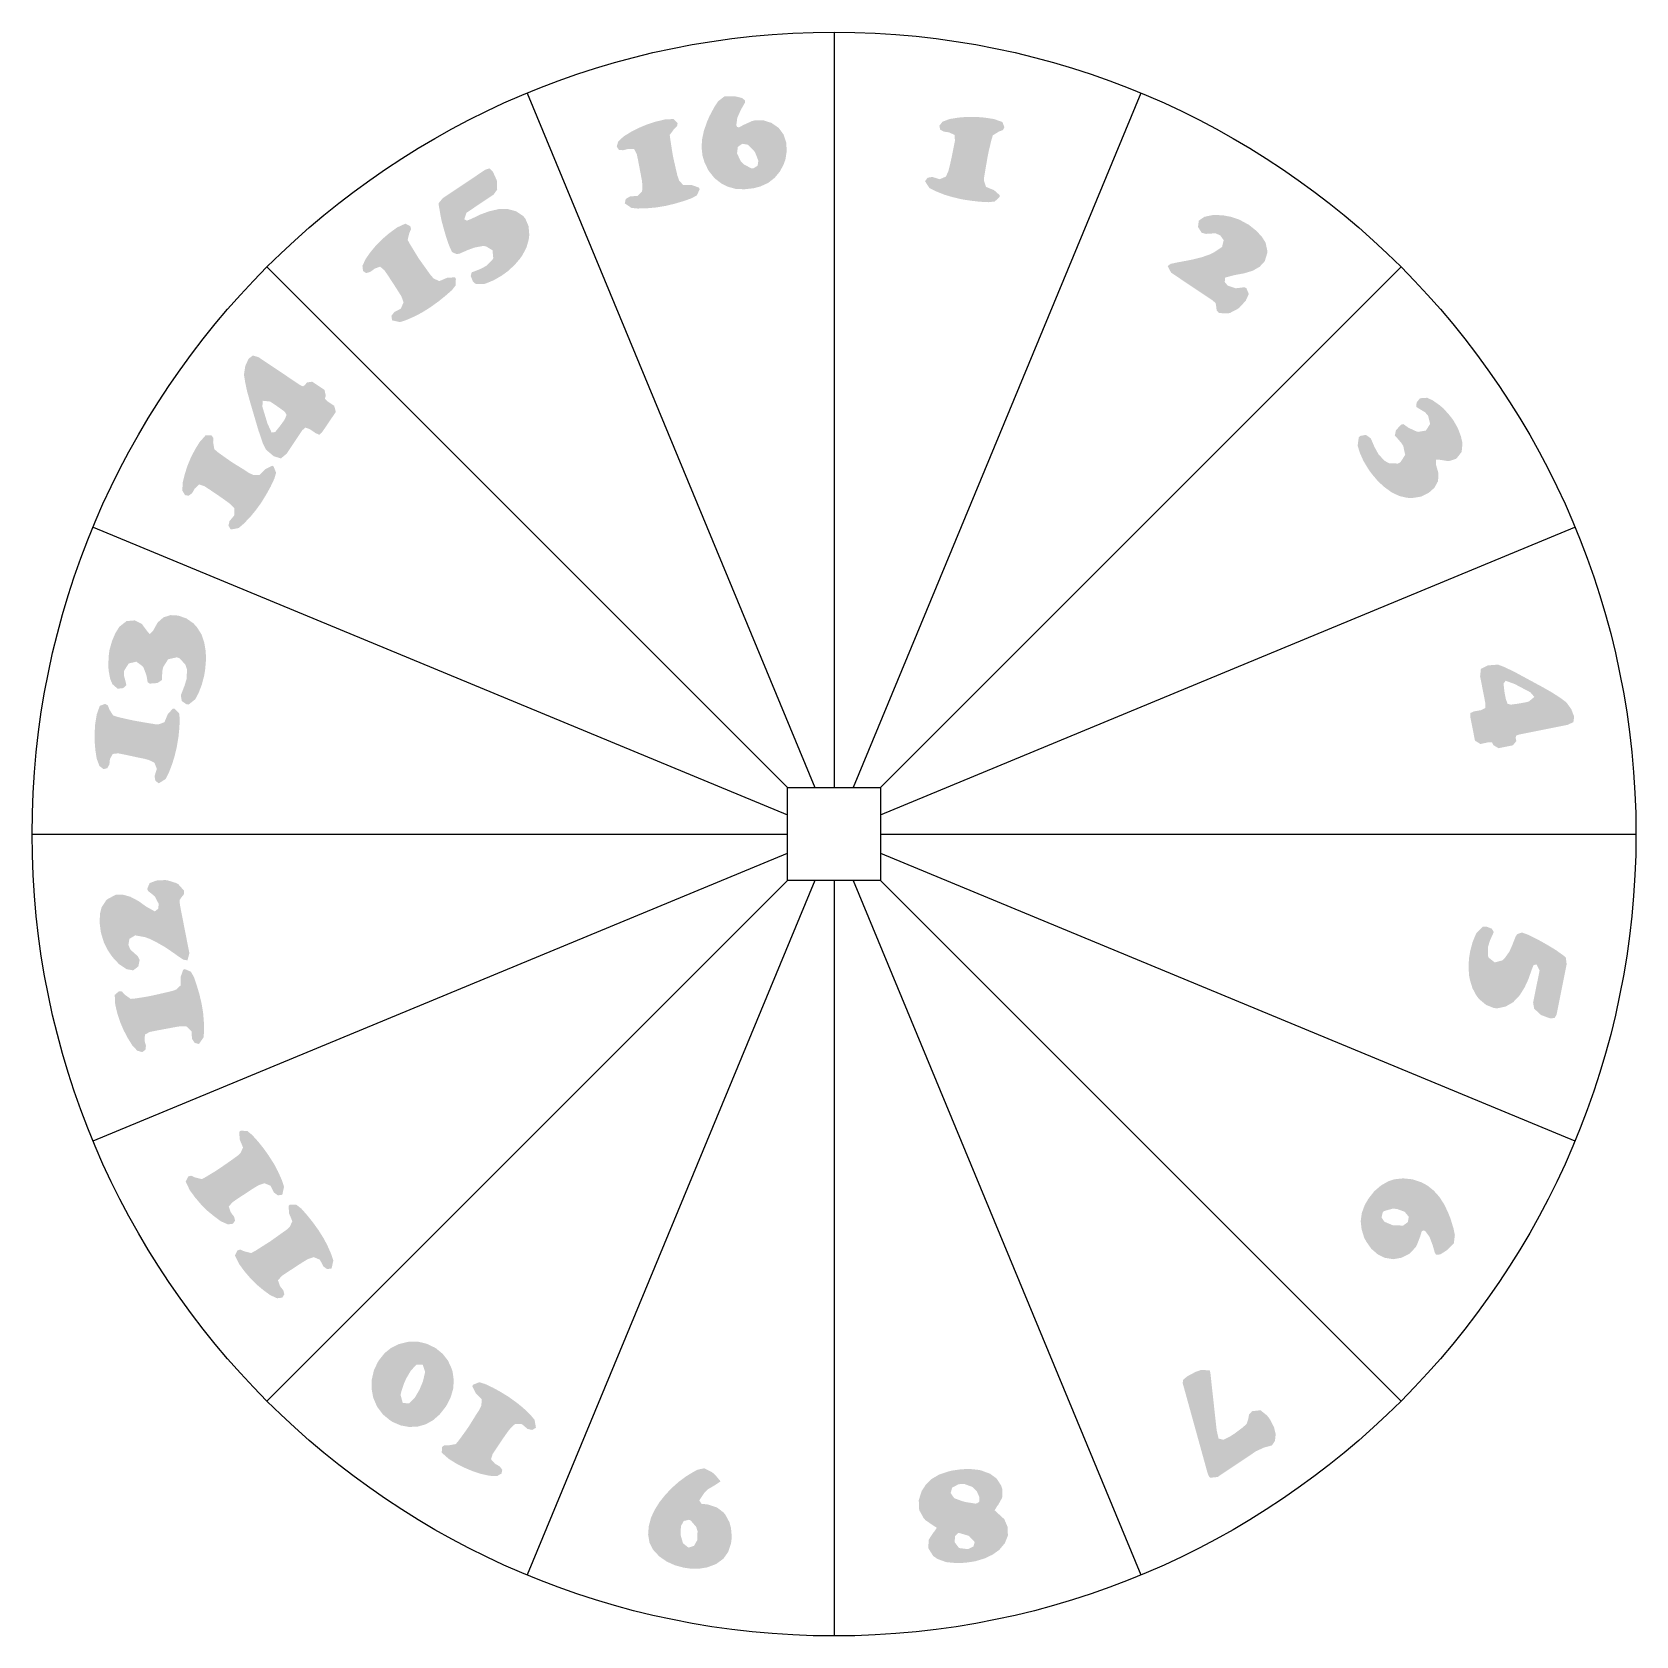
# Model space of a CAD drawing. Header units: millimetres. Extents: x 2120 to 3510, y 1428 to 1717.
# Drawn here: x 3224.7 to 3510.3, y 1427.5 to 1713.1 of the extents above; entities that cross this region are included whole.
import ezdxf

# ---------------------------------------------------------------- set-up
doc = ezdxf.new("R2010")
doc.units = ezdxf.units.MM

msp = doc.modelspace()

# ---------------------------------------------------------------- hatches: boundary and pattern name
h = msp.add_hatch(color=1)
h.dxf.hatch_style = 1
h.paths.add_polyline_path([(3395.49, 1693.87), (3395.75, 1694.73), (3396.82, 1695.4), (3397.55, 1695.67), (3397.81, 1696.15), (3397.49, 1697.06), (3397.44, 1697.11), (3395.98, 1697.63), (3394.31, 1697.89), (3392.73, 1698.02), (3391.15, 1698.02), (3389.6, 1697.89), (3388.05, 1697.64), (3386.79, 1697.16), (3386.23, 1696.44), (3386.37, 1695.77), (3387.01, 1695.4), (3387.46, 1695.34), (3387.97, 1695.26), (3388.93, 1694.81), (3389.01, 1693.79), (3388.77, 1692.62), (3388.37, 1690.61), (3388.05, 1689.19), (3387.84, 1688.36), (3387.38, 1687.37), (3386.26, 1686.92), (3385.8, 1687.08), (3384.97, 1687.32), (3384.15, 1687.19), (3383.69, 1686.6), (3383.69, 1686.54), (3384.47, 1685.34), (3385.48, 1684.83), (3387.14, 1684.16), (3388.56, 1683.74), (3390.16, 1683.36), (3390.3, 1683.33), (3391.88, 1683.09), (3393.45, 1682.91), (3395.03, 1682.83), (3396.1, 1682.96), (3396.96, 1683.76), (3396.98, 1684.08), (3395.97, 1684.97), (3394.55, 1685.55), (3394.18, 1686.6), (3394.2, 1687.29), (3394.23, 1687.43), (3394.42, 1688.58), (3394.82, 1690.93), (3395.06, 1692.08)])
h.paths.add_polyline_path([(3444.65, 1673.87), (3444.65, 1674.08), (3444.33, 1675.6), (3443.74, 1676.57), (3442.7, 1677.72), (3441.36, 1678.79), (3441.06, 1678.95), (3439.7, 1679.7), (3438.23, 1680.21), (3436.7, 1680.5), (3435.13, 1680.55), (3434.97, 1680.55), (3433.44, 1680.23), (3432.42, 1679.54), (3432.29, 1678.41), (3432.93, 1677.4), (3433.68, 1677.18), (3433.9, 1677.21), (3435.39, 1677.29), (3436.25, 1676.92), (3436.86, 1676.06), (3436.57, 1674.86), (3435.1, 1673.87), (3434.35, 1673.52), (3432.99, 1673.04), (3431.41, 1672.64), (3429.62, 1672.29), (3428.73, 1672.13), (3427.45, 1671.86), (3426.91, 1671.49), (3426.89, 1671.43), (3427.5, 1670.28), (3434.78, 1665.41), (3435.42, 1664.88), (3435.53, 1664.24), (3435.61, 1663.57), (3435.95, 1663.17), (3436.09, 1663.09), (3437.61, 1663.01), (3437.99, 1663.11), (3439.41, 1663.86), (3439.73, 1664.13), (3440.8, 1665.31), (3441.33, 1666.48), (3440.9, 1667.53), (3440.53, 1667.69), (3439.73, 1667.58), (3439, 1667.5), (3437.59, 1667.96), (3437.05, 1668.62), (3437.11, 1669.4), (3438.79, 1669.85), (3440.45, 1670.15), (3442.05, 1670.63), (3443.26, 1671.33), (3444.09, 1672.21), (3444.19, 1672.37)])
h.paths.add_polyline_path([(3479.39, 1639.9), (3479.1, 1641.15), (3478.54, 1642.63), (3477.71, 1644.07), (3477.09, 1644.87), (3476.02, 1646.08), (3475.3, 1646.69), (3474.04, 1647.57), (3473.08, 1648), (3471.82, 1647.92), (3471.21, 1647.15), (3471.15, 1646.4), (3471.53, 1646.13), (3472.73, 1645.41), (3473.27, 1644.79), (3473.62, 1643.35), (3472.87, 1642.17), (3471.53, 1641.93), (3471.18, 1642.01), (3469.79, 1642.65), (3468.85, 1643.32), (3468.43, 1643.21), (3467.52, 1642.2), (3467.33, 1641.23), (3467.7, 1640.89), (3468.56, 1639.87), (3468.83, 1639.44), (3469.18, 1637.84), (3468.32, 1636.5), (3467.86, 1636.29), (3466.34, 1636.34), (3465.48, 1636.79), (3464.39, 1638), (3463.75, 1639.18), (3463.64, 1639.42), (3463.05, 1640.78), (3462.19, 1641.4), (3461.18, 1641.21), (3460.91, 1640.97), (3460.72, 1639.47), (3461.1, 1638.21), (3461.74, 1636.77), (3462.62, 1635.3), (3463.24, 1634.44), (3464.28, 1633.21), (3465.38, 1632.17), (3466.74, 1631.18), (3468.13, 1630.51), (3469.52, 1630.19), (3470.49, 1630.16), (3472.01, 1630.4), (3473.37, 1631.07), (3474.39, 1631.98), (3475.03, 1633.16), (3475.11, 1634.55), (3474.66, 1636.1), (3474.68, 1637.01), (3475.35, 1636.96), (3476.93, 1636.71), (3478.27, 1637.14), (3479.23, 1638.35)])
h.paths.add_polyline_path([(3499.27, 1591.22), (3498.76, 1592.55), (3497.93, 1593.7), (3497.71, 1593.89), (3496.75, 1594.61), (3495.36, 1595.5), (3493.54, 1596.54), (3489.05, 1598.97), (3488.54, 1599.24), (3486.88, 1600.04), (3485.81, 1600.45), (3485.49, 1600.47), (3483.86, 1600.34), (3482.66, 1599.72), (3482.52, 1598.41), (3483.48, 1593.49), (3483.43, 1592.74), (3482.74, 1592.39), (3481.43, 1592.15), (3480.78, 1591.86), (3480.76, 1591.24), (3481.61, 1586.94), (3482.58, 1586.35), (3484.07, 1586.67), (3484.63, 1586.64), (3484.9, 1586.14), (3485.81, 1585.6), (3488.35, 1586.11), (3488.97, 1586.86), (3488.86, 1587.39), (3488.91, 1587.82), (3489.42, 1588.03), (3498.14, 1589.77), (3499.13, 1590.25)])
h.paths.add_polyline_path([(3491.16, 1593.89), (3490.55, 1593.76), (3489.34, 1593.54), (3488.03, 1593.36), (3487.42, 1593.49), (3487.1, 1594.35), (3486.91, 1595.34), (3486.85, 1595.66), (3486.69, 1597.13), (3487.08, 1597.61), (3488.7, 1597.02), (3491.48, 1595.55), (3492.19, 1594.73)], flags=16)
h.paths.add_polyline_path([(3492.04, 1546.98), (3492.55, 1547.11), (3493.11, 1546.01), (3491.96, 1540.29), (3492.15, 1539.22), (3493.3, 1538.15), (3493.43, 1538.07), (3494.93, 1537.51), (3495.79, 1537.54), (3496.14, 1538.18), (3497.93, 1547.14), (3497.79, 1548.29), (3497.58, 1548.53), (3496.14, 1549.57), (3495.33, 1550.08), (3493.97, 1550.88), (3492.55, 1551.66), (3491.16, 1552.35), (3489.98, 1552.78), (3489.13, 1552.49), (3488.83, 1552.03), (3488.25, 1550.54), (3487.74, 1549.38), (3486.88, 1548.18), (3486.48, 1547.81), (3485.12, 1547.46), (3484.02, 1548.34), (3483.94, 1548.58), (3483.91, 1550.16), (3484.26, 1551.31), (3484.8, 1552.51), (3484.96, 1552.86), (3484.61, 1553.45), (3483.62, 1553.85), (3483, 1553.82), (3481.91, 1552.73), (3481.77, 1552.49), (3481.18, 1551.07), (3480.76, 1549.47), (3480.54, 1548.15), (3480.46, 1546.58), (3480.57, 1545.05), (3480.7, 1544.38), (3481.16, 1542.86), (3481.88, 1541.52), (3482.39, 1540.88), (3483.59, 1539.89), (3484.93, 1539.35), (3485.54, 1539.27), (3487.07, 1539.6), (3488.41, 1540.37), (3489.5, 1541.52), (3489.66, 1541.74), (3490.44, 1542.99), (3491.11, 1544.44), (3491.67, 1546.04)])
h.paths.add_polyline_path([(3476.1, 1504.42), (3475.25, 1505.73), (3474.26, 1506.83), (3473.16, 1507.71), (3472.09, 1508.3), (3470.57, 1508.81), (3470.41, 1508.84), (3468.8, 1509), (3467.28, 1508.84), (3466.13, 1508.46), (3464.84, 1507.71), (3463.67, 1506.7), (3462.62, 1505.36), (3461.98, 1504.26), (3461.45, 1502.82), (3461.26, 1501.37), (3461.42, 1499.93), (3461.87, 1498.46), (3462.25, 1497.74), (3463.16, 1496.45), (3464.31, 1495.46), (3465.56, 1494.85), (3467.04, 1494.61), (3468.56, 1494.87), (3468.61, 1494.9), (3470, 1495.62), (3471.05, 1496.75), (3471.26, 1497.12), (3471.85, 1498.65), (3472.12, 1499.55), (3472.38, 1499.72), (3472.73, 1499.64), (3473.49, 1498.63), (3474.07, 1497.12), (3474.47, 1495.73), (3474.71, 1495.38), (3475.43, 1495.46), (3476.5, 1496.13), (3476.8, 1496.37), (3477.84, 1497.42), (3478.03, 1498.91), (3477.79, 1500.06), (3477.25, 1501.83), (3476.82, 1502.93)])
h.paths.add_polyline_path([(3469.82, 1502.18), (3469.66, 1501.21), (3468.82, 1500.6), (3467.02, 1500.63), (3465.46, 1501.29), (3464.98, 1502.02), (3465.16, 1502.9), (3465.38, 1503.17), (3466.9, 1503.59), (3467.68, 1503.57), (3469.07, 1503.06)], flags=16)
h.paths.add_polyline_path([(3467.02, 1500.63), (3466.9, 1500.68), (3467.17, 1500.62), (3468.82, 1500.6), (3468.85, 1500.62), (3468.75, 1500.6)], flags=0)
h.paths.add_polyline_path([(3442.65, 1460.43), (3444.11, 1461.09), (3445.45, 1461.44), (3445.99, 1462.24), (3446.12, 1463.45), (3445.82, 1464.7), (3445.05, 1466.17), (3444.59, 1466.76), (3443.47, 1467.67), (3443.36, 1467.7), (3441.92, 1467.54), (3441.38, 1466.95), (3441.22, 1466.07), (3440.96, 1465.29), (3440.26, 1464.65), (3438.79, 1463.55), (3438.04, 1463.07), (3436.81, 1462.46), (3435.95, 1462.67), (3435.61, 1464.14), (3434.48, 1474.44), (3434.4, 1474.76), (3434.35, 1474.81), (3432.85, 1474.89), (3431.81, 1474.52), (3430.36, 1473.74), (3429.64, 1473.13), (3429.56, 1472.54), (3434, 1456.49), (3434.24, 1455.93), (3434.46, 1455.69), (3435.77, 1455.82)])
h.paths.add_polyline_path([(3396.66, 1449.35), (3396.07, 1449.89), (3396.5, 1450.61), (3396.66, 1450.77), (3397.41, 1452.13), (3397.47, 1453.58), (3397.25, 1454.27), (3396.42, 1455.56), (3395.25, 1456.41), (3393.72, 1456.97), (3393.29, 1457.08), (3391.8, 1457.24), (3390.19, 1457.21), (3388.53, 1456.97), (3387.76, 1456.79), (3386.18, 1456.25), (3384.87, 1455.48), (3383.85, 1454.51), (3383.09, 1453.34), (3382.57, 1451.73), (3382.59, 1450.26), (3382.7, 1449.83), (3383.45, 1448.47), (3383.77, 1448.12), (3385.06, 1447.24), (3385.78, 1446.78), (3385.38, 1446.19), (3385.24, 1446.03), (3384.36, 1444.7), (3384.25, 1443.33), (3384.31, 1443.06), (3385.14, 1441.75), (3385.91, 1441.22), (3387.41, 1440.68), (3387.73, 1440.63), (3389.25, 1440.5), (3390.83, 1440.55), (3392.46, 1440.79), (3392.7, 1440.84), (3394.31, 1441.33), (3395.7, 1441.99), (3396.9, 1442.85), (3397.89, 1444.03), (3398.43, 1445.39), (3398.4, 1446.89), (3397.79, 1448.31)])
h.paths.add_polyline_path([(3388.88, 1452.05), (3388.24, 1452.96), (3388.51, 1453.95), (3389.68, 1454.54), (3390.65, 1454.59), (3392.09, 1454.06), (3392.92, 1453.23), (3393.37, 1452.21), (3393.35, 1451.46), (3392.95, 1451.12), (3392.62, 1451.09), (3390.91, 1451.36), (3390.16, 1451.57)], flags=16)
h.paths.add_polyline_path([(3389.52, 1445.82), (3389.76, 1445.85), (3391.34, 1445.39), (3391.55, 1445.28), (3392.52, 1444.24), (3392.3, 1443.47), (3391.35, 1442.97), (3389.74, 1443.17), (3388.96, 1444.21), (3389.01, 1445.26)], flags=16)
h.paths.add_polyline_path([(3348.87, 1447.72), (3348.14, 1449.08), (3347.85, 1449.46), (3346.67, 1450.37), (3345.12, 1450.9), (3344.77, 1450.96), (3343.89, 1451.04), (3343.47, 1451.66), (3344.43, 1453.07), (3345.01, 1453.63), (3346.33, 1454.41), (3347.23, 1455.02), (3347.23, 1455.1), (3346.22, 1456.3), (3345.68, 1456.73), (3344.37, 1457.37), (3343.2, 1457.13), (3342.39, 1456.71), (3341.08, 1455.9), (3339.85, 1454.99), (3338.62, 1453.9), (3337.47, 1452.69), (3336.4, 1451.36), (3335.55, 1449.99), (3334.9, 1448.63), (3334.49, 1447.09), (3334.37, 1445.61), (3334.61, 1444.16), (3335.25, 1442.88), (3336.29, 1441.75), (3336.4, 1441.65), (3337.69, 1440.76), (3339.1, 1440.12), (3340.65, 1439.69), (3341.75, 1439.53), (3343.33, 1439.48), (3344.85, 1439.72), (3346.24, 1440.23), (3346.57, 1440.39), (3347.77, 1441.27), (3348.63, 1442.48), (3349.13, 1444), (3349.27, 1445.12), (3349.13, 1446.7)])
h.paths.add_polyline_path([(3343.17, 1446.19), (3343.12, 1444.59), (3342.53, 1443.55), (3341.54, 1443.25), (3340.57, 1444.03), (3340.17, 1445.45), (3340.2, 1447.05), (3340.71, 1447.99), (3341.62, 1448.2), (3341.94, 1448.09), (3342.93, 1446.94)], flags=16)
h.paths.add_polyline_path([(3314.15, 1466.01), (3313.4, 1466.9), (3312.12, 1468.13), (3310.97, 1469.06), (3309.49, 1470.12), (3308.16, 1470.94), (3306.77, 1471.71), (3305.35, 1472.38), (3304.31, 1472.7), (3303.21, 1472.27), (3303.05, 1471.98), (3303.66, 1470.77), (3304.73, 1469.68), (3304.68, 1468.58), (3304.39, 1467.97), (3304.33, 1467.83), (3303.69, 1466.84), (3302.43, 1464.81), (3301.76, 1463.85), (3300.67, 1462.35), (3300.11, 1461.68), (3298.88, 1461.47), (3298.1, 1461.49), (3297.67, 1461.17), (3297.62, 1460.18), (3297.65, 1460.13), (3298.89, 1459.03), (3300.24, 1458.2), (3301.66, 1457.48), (3303.1, 1456.87), (3304.6, 1456.38), (3306.12, 1456.04), (3307.46, 1455.98), (3308.26, 1456.44), (3308.4, 1457.11), (3307.94, 1457.7), (3307.54, 1457.94), (3307.11, 1458.18), (3306.39, 1458.98), (3306.69, 1459.94), (3307.38, 1460.96), (3308.5, 1462.64), (3309.33, 1463.82), (3309.87, 1464.52), (3310.67, 1465.26), (3311.85, 1465.24), (3312.25, 1464.94), (3312.89, 1464.38), (3313.72, 1464.2), (3314.36, 1464.57), (3314.39, 1464.62)])
h.paths.add_polyline_path([(3299.65, 1471.52), (3299.76, 1472.99), (3299.57, 1474.49), (3299.38, 1475.13), (3298.74, 1476.53), (3297.81, 1477.73), (3296.58, 1478.75), (3296.28, 1478.91), (3294.89, 1479.57), (3293.39, 1479.92), (3291.81, 1479.92), (3291.52, 1479.87), (3290, 1479.49), (3288.66, 1478.85), (3287.48, 1477.92), (3286.49, 1476.69), (3286.2, 1476.23), (3285.53, 1474.79), (3285.18, 1473.26), (3285.15, 1473.1), (3285.13, 1471.52), (3285.4, 1470), (3286.01, 1468.55), (3286.2, 1468.21), (3287.16, 1466.95), (3288.36, 1465.96), (3288.9, 1465.61), (3290.34, 1465), (3291.84, 1464.73), (3293.37, 1464.81), (3294.78, 1465.21), (3296.07, 1465.93), (3297.24, 1466.95), (3298.29, 1468.29), (3298.5, 1468.61), (3299.22, 1470.05)])
h.paths.add_polyline_path([(3293.69, 1471.44), (3292.86, 1470), (3291.84, 1468.96), (3290.68, 1468.98), (3290.29, 1470.43), (3290.4, 1470.96), (3290.93, 1472.57), (3291.33, 1473.42), (3292.11, 1474.76), (3293.12, 1475.83), (3294.22, 1475.83), (3294.65, 1474.55), (3294.62, 1474.36), (3294.28, 1472.89)], flags=16)
h.paths.add_polyline_path([(3275.66, 1499.8), (3275.58, 1499.9), (3274.64, 1501.21), (3273.65, 1502.44), (3272.61, 1503.62), (3271.75, 1504.29), (3270.58, 1504.32), (3270.34, 1504.1), (3270.44, 1502.76), (3271.01, 1501.35), (3270.55, 1500.36), (3270.04, 1499.88), (3269.94, 1499.82), (3268.97, 1499.13), (3267.02, 1497.74), (3266.03, 1497.12), (3264.48, 1496.13), (3263.68, 1495.7), (3262.47, 1496), (3261.75, 1496.32), (3261.24, 1496.18), (3260.81, 1495.3), (3260.81, 1495.25), (3261.51, 1493.8), (3261.54, 1493.75), (3262.47, 1492.47), (3263.52, 1491.24), (3264.61, 1490.14), (3265.82, 1489.12), (3267.07, 1488.21), (3268.3, 1487.65), (3269.21, 1487.76), (3269.59, 1488.35), (3269.4, 1489.07), (3269.13, 1489.42), (3268.81, 1489.82), (3268.46, 1490.84), (3269.11, 1491.61), (3270.12, 1492.28), (3271.81, 1493.4), (3273.04, 1494.18), (3273.76, 1494.61), (3274.8, 1494.98), (3275.9, 1494.53), (3276.14, 1494.1), (3276.54, 1493.32), (3277.21, 1492.84), (3277.96, 1492.95), (3278.01, 1492.98), (3278.31, 1494.37), (3277.96, 1495.46), (3277.24, 1497.09), (3276.54, 1498.4)])
h.paths.add_polyline_path([(3268.46, 1510.23), (3267.77, 1511.54), (3266.76, 1513.12), (3265.87, 1514.37), (3264.88, 1515.6), (3263.84, 1516.75), (3262.98, 1517.45), (3261.8, 1517.48), (3261.56, 1517.26), (3261.64, 1515.92), (3262.23, 1514.51), (3261.78, 1513.49), (3261.25, 1513.02), (3260.2, 1512.26), (3258.25, 1510.9), (3257.26, 1510.25), (3255.68, 1509.29), (3254.9, 1508.86), (3253.7, 1509.16), (3252.98, 1509.48), (3252.47, 1509.34), (3252.04, 1508.43), (3252.04, 1508.38), (3252.77, 1506.86), (3253.7, 1505.6), (3254.72, 1504.4), (3255.84, 1503.27), (3257.04, 1502.28), (3258.3, 1501.35), (3259.53, 1500.81), (3260.44, 1500.92), (3260.81, 1501.48), (3260.63, 1502.2), (3260.33, 1502.58), (3260.04, 1502.98), (3259.69, 1503.97), (3260.33, 1504.74), (3261.32, 1505.41), (3263.03, 1506.54), (3264.26, 1507.34), (3264.99, 1507.77), (3266.03, 1508.14), (3267.13, 1507.69), (3267.37, 1507.23), (3267.74, 1506.48), (3268.44, 1505.97), (3269.19, 1506.08), (3269.24, 1506.13), (3269.53, 1507.5), (3269.19, 1508.6)])
h.paths.add_polyline_path([(3254.45, 1541.84), (3253.99, 1543.37), (3253.49, 1544.84), (3252.95, 1545.8), (3251.88, 1546.26), (3251.59, 1546.18), (3251.13, 1544.89), (3251.13, 1543.37), (3250.33, 1542.62), (3249.69, 1542.38), (3249.55, 1542.35), (3248.4, 1542.08), (3246.08, 1541.55), (3244.93, 1541.33), (3243.11, 1541.04), (3242.23, 1540.96), (3241.21, 1541.68), (3240.67, 1542.27), (3240.14, 1542.32), (3239.39, 1541.68), (3239.39, 1541.6), (3239.47, 1539.96), (3239.84, 1538.42), (3240.33, 1536.89), (3240.94, 1535.45), (3241.66, 1534.06), (3242.49, 1532.72), (3243.4, 1531.73), (3244.28, 1531.49), (3244.85, 1531.89), (3244.95, 1532.61), (3244.82, 1533.07), (3244.69, 1533.55), (3244.77, 1534.62), (3245.65, 1535.08), (3246.83, 1535.32), (3248.83, 1535.69), (3250.28, 1535.96), (3251.11, 1536.09), (3252.23, 1536.04), (3253.06, 1535.18), (3253.08, 1534.7), (3253.16, 1533.84), (3253.62, 1533.12), (3254.34, 1532.94), (3254.4, 1532.94), (3255.2, 1534.11), (3255.3, 1535.26), (3255.25, 1537.03), (3255.12, 1538.53), (3254.85, 1540.13), (3254.82, 1540.26)])
h.paths.add_polyline_path([(3251, 1557.68), (3250.92, 1558.53), (3251.29, 1559.07), (3251.69, 1559.58), (3251.75, 1560.11), (3251.69, 1560.27), (3250.7, 1561.39), (3250.36, 1561.58), (3248.83, 1562.06), (3248.4, 1562.12), (3246.83, 1562.04), (3245.6, 1561.58), (3245.17, 1560.54), (3245.33, 1560.16), (3245.97, 1559.68), (3246.53, 1559.2), (3247.23, 1557.86), (3247.12, 1557.01), (3246.53, 1556.54), (3245.01, 1557.38), (3243.64, 1558.37), (3242.17, 1559.15), (3240.83, 1559.52), (3239.6, 1559.5), (3239.42, 1559.44), (3238.05, 1558.69), (3237.89, 1558.56), (3237.04, 1557.25), (3236.77, 1556.15), (3236.69, 1554.6), (3236.9, 1552.89), (3236.98, 1552.57), (3237.44, 1551.07), (3238.11, 1549.68), (3238.99, 1548.4), (3240.06, 1547.25), (3240.17, 1547.14), (3241.48, 1546.26), (3242.68, 1546.04), (3243.59, 1546.74), (3243.83, 1547.91), (3243.46, 1548.61), (3243.29, 1548.74), (3242.17, 1549.73), (3241.82, 1550.59), (3242.01, 1551.66), (3243.04, 1552.27), (3244.79, 1551.95), (3245.57, 1551.66), (3246.88, 1551.02), (3248.3, 1550.21), (3249.79, 1549.2), (3250.54, 1548.66), (3251.61, 1547.94), (3252.28, 1547.83), (3252.34, 1547.83), (3252.68, 1549.09)])
h.paths.add_polyline_path([(3250.73, 1587.55), (3250.89, 1589.13), (3250.97, 1590.71), (3250.86, 1591.78), (3250.04, 1592.64), (3249.74, 1592.66), (3248.83, 1591.65), (3248.24, 1590.23), (3247.2, 1589.85), (3246.53, 1589.88), (3246.4, 1589.91), (3245.22, 1590.09), (3242.89, 1590.5), (3241.74, 1590.74), (3239.92, 1591.16), (3239.1, 1591.43), (3238.43, 1592.5), (3238.16, 1593.22), (3237.68, 1593.49), (3236.77, 1593.17), (3236.72, 1593.12), (3236.2, 1591.67), (3235.91, 1589.99), (3235.81, 1588.38), (3235.81, 1586.83), (3235.94, 1585.25), (3236.18, 1583.73), (3236.66, 1582.44), (3237.38, 1581.88), (3238.05, 1582.04), (3238.43, 1582.69), (3238.48, 1583.14), (3238.53, 1583.65), (3239.02, 1584.58), (3240.01, 1584.69), (3241.21, 1584.45), (3243.19, 1584.02), (3244.61, 1583.73), (3245.43, 1583.51), (3246.45, 1583.03), (3246.88, 1581.94), (3246.75, 1581.48), (3246.48, 1580.65), (3246.61, 1579.82), (3247.2, 1579.37), (3247.28, 1579.37), (3248.46, 1580.12), (3248.99, 1581.16), (3249.63, 1582.82), (3250.06, 1584.24), (3250.44, 1585.81), (3250.46, 1585.98)])
h.paths.add_polyline_path([(3254.82, 1605.9), (3254.05, 1607.11), (3253.41, 1607.83), (3252.15, 1608.71), (3250.7, 1609.22), (3249.34, 1609.3), (3248.06, 1608.9), (3247.04, 1607.99), (3246.24, 1606.57), (3245.6, 1605.93), (3245.17, 1606.44), (3244.2, 1607.75), (3242.95, 1608.36), (3241.48, 1608.23), (3240.22, 1607.24), (3239.52, 1606.12), (3238.91, 1604.7), (3238.45, 1603.09), (3238.32, 1602.08), (3238.24, 1600.47), (3238.29, 1599.51), (3238.56, 1598.01), (3238.96, 1597.02), (3239.9, 1596.19), (3240.89, 1596.3), (3241.45, 1596.81), (3241.37, 1597.24), (3241.02, 1598.6), (3241.07, 1599.43), (3241.88, 1600.69), (3243.24, 1601.01), (3244.34, 1600.2), (3244.53, 1599.94), (3245.06, 1598.49), (3245.25, 1597.34), (3245.62, 1597.1), (3246.99, 1597.21), (3247.79, 1597.74), (3247.79, 1598.25), (3247.9, 1599.56), (3248.03, 1600.07), (3248.9, 1601.44), (3250.44, 1601.78), (3250.92, 1601.62), (3251.96, 1600.5), (3252.26, 1599.59), (3252.18, 1597.93), (3251.8, 1596.67), (3251.69, 1596.41), (3251.16, 1595.02), (3251.32, 1594), (3252.18, 1593.41), (3252.55, 1593.38), (3253.73, 1594.32), (3254.34, 1595.47), (3254.9, 1596.94), (3255.33, 1598.6), (3255.49, 1599.64), (3255.63, 1601.25), (3255.6, 1602.77), (3255.33, 1604.43)])
h.paths.add_polyline_path([(3267.15, 1632.19), (3267.82, 1633.61), (3268.12, 1634.65), (3267.69, 1635.75), (3267.42, 1635.89), (3266.22, 1635.3), (3265.12, 1634.23), (3264.02, 1634.28), (3263.3, 1634.61), (3262.29, 1635.27), (3260.25, 1636.53), (3259.29, 1637.2), (3257.79, 1638.27), (3257.12, 1638.85), (3256.91, 1640.08), (3256.94, 1640.86), (3256.62, 1641.29), (3255.63, 1641.34), (3255.57, 1641.32), (3254.47, 1640.07), (3253.65, 1638.72), (3252.92, 1637.3), (3252.31, 1635.83), (3251.85, 1634.36), (3251.48, 1632.84), (3251.43, 1631.47), (3251.91, 1630.67), (3252.55, 1630.56), (3253.16, 1631.02), (3253.38, 1631.39), (3253.65, 1631.85), (3254.42, 1632.57), (3255.38, 1632.25), (3256.4, 1631.58), (3258.09, 1630.43), (3259.26, 1629.6), (3259.96, 1629.09), (3260.71, 1628.29), (3260.68, 1627.09), (3260.39, 1626.71), (3259.82, 1626.04), (3259.64, 1625.24), (3260.01, 1624.6), (3260.07, 1624.54), (3261.46, 1624.81), (3262.34, 1625.56), (3263.57, 1626.84), (3264.51, 1627.99), (3265.47, 1629.31), (3265.55, 1629.44), (3266.38, 1630.8)])
h.paths.add_polyline_path([(3278.47, 1646.58), (3277.18, 1647.44), (3276.81, 1647.84), (3276.97, 1648.4), (3276.73, 1649.42), (3274.56, 1650.86), (3273.6, 1650.73), (3273.28, 1650.3), (3272.93, 1650.03), (3272.42, 1650.25), (3265.04, 1655.2), (3264, 1655.54), (3263.22, 1654.96), (3262.63, 1653.65), (3262.42, 1652.25), (3262.42, 1651.99), (3262.61, 1650.78), (3262.95, 1649.18), (3263.52, 1647.15), (3264.96, 1642.25), (3265.15, 1641.69), (3265.74, 1639.95), (3266.24, 1638.91), (3266.43, 1638.67), (3267.69, 1637.6), (3268.97, 1637.2), (3269.99, 1638.03), (3272.77, 1642.2), (3273.33, 1642.68), (3274.08, 1642.44), (3275.18, 1641.69), (3275.82, 1641.42), (3276.3, 1641.85), (3278.76, 1645.49)])
h.paths.add_polyline_path([(3269.99, 1644.95), (3269.64, 1644.12), (3269.05, 1643.29), (3268.87, 1643.05), (3267.96, 1641.9), (3267.33, 1641.81), (3266.59, 1643.4), (3265.68, 1646.4), (3265.74, 1647.47), (3267.07, 1647.33), (3267.58, 1646.99), (3268.6, 1646.29), (3269.67, 1645.51)], flags=16)
h.paths.add_polyline_path([(3295.72, 1669.77), (3295.64, 1669.85), (3294.94, 1670.82), (3293.55, 1672.77), (3292.94, 1673.76), (3291.97, 1675.34), (3291.55, 1676.11), (3291.84, 1677.34), (3292.16, 1678.04), (3292, 1678.57), (3291.12, 1679), (3289.65, 1678.32), (3288.28, 1677.32), (3287.08, 1676.3), (3285.96, 1675.18), (3284.97, 1674), (3284.06, 1672.72), (3283.5, 1671.49), (3283.6, 1670.58), (3284.16, 1670.2), (3284.89, 1670.42), (3285.26, 1670.68), (3285.66, 1671), (3286.65, 1671.35), (3287.43, 1670.68), (3288.1, 1669.69), (3289.22, 1667.98), (3290, 1666.75), (3290.45, 1666.03), (3290.82, 1664.99), (3290.34, 1663.89), (3289.92, 1663.65), (3289.17, 1663.27), (3288.66, 1662.58), (3288.77, 1661.83), (3288.82, 1661.78), (3290.18, 1661.48), (3291.28, 1661.83), (3292.91, 1662.55), (3294.22, 1663.25), (3295.61, 1664.13), (3295.72, 1664.21), (3297.03, 1665.15), (3298.26, 1666.14), (3299.44, 1667.18), (3300.11, 1668.04), (3300.13, 1669.21), (3299.95, 1669.45), (3298.58, 1669.37), (3297.19, 1668.78), (3296.17, 1669.24)])
h.paths.add_polyline_path([(3313.08, 1678.55), (3312.52, 1679.88), (3312.12, 1680.37), (3310.83, 1681.22), (3309.33, 1681.62), (3307.76, 1681.6), (3307.49, 1681.54), (3306.04, 1681.2), (3304.55, 1680.66), (3302.99, 1679.91), (3302.09, 1679.54), (3301.63, 1679.78), (3302.03, 1680.95), (3306.85, 1684.19), (3307.49, 1685.07), (3307.43, 1686.65), (3307.38, 1686.81), (3306.74, 1688.23), (3306.12, 1688.84), (3305.4, 1688.63), (3297.81, 1683.55), (3297.08, 1682.67), (3297.08, 1682.35), (3297.38, 1680.58), (3297.56, 1679.64), (3297.97, 1678.12), (3298.42, 1676.57), (3298.93, 1675.1), (3299.44, 1673.97), (3300.27, 1673.57), (3300.83, 1673.69), (3302.27, 1674.32), (3303.45, 1674.75), (3304.89, 1675.02), (3305.46, 1674.99), (3306.66, 1674.27), (3306.79, 1672.88), (3306.69, 1672.64), (3305.59, 1671.51), (3304.52, 1670.95), (3303.32, 1670.47), (3302.94, 1670.34), (3302.78, 1669.69), (3303.18, 1668.7), (3303.66, 1668.28), (3305.19, 1668.28), (3305.48, 1668.36), (3306.9, 1668.94), (3308.32, 1669.77), (3309.39, 1670.55), (3310.56, 1671.62), (3311.55, 1672.77), (3311.95, 1673.33), (3312.7, 1674.75), (3313.11, 1676.19), (3313.21, 1677)])
h.paths.add_polyline_path([(3339.67, 1687.35), (3339.61, 1687.45), (3339.34, 1688.6), (3338.81, 1690.93), (3338.62, 1692.08), (3338.33, 1693.93), (3338.22, 1694.81), (3338.97, 1695.83), (3339.53, 1696.36), (3339.61, 1696.9), (3338.94, 1697.62), (3338.89, 1697.64), (3337.39, 1697.57), (3335.68, 1697.16), (3334.18, 1696.68), (3332.74, 1696.07), (3331.35, 1695.37), (3330.01, 1694.54), (3329.02, 1693.61), (3328.78, 1692.72), (3329.15, 1692.16), (3329.9, 1692.08), (3330.33, 1692.19), (3330.84, 1692.32), (3331.91, 1692.27), (3332.36, 1691.36), (3332.6, 1690.18), (3332.98, 1688.18), (3333.25, 1686.76), (3333.35, 1685.9), (3333.3, 1684.78), (3332.47, 1683.95), (3331.96, 1683.92), (3331.11, 1683.84), (3330.38, 1683.39), (3330.22, 1682.67), (3330.22, 1682.61), (3331.4, 1681.81), (3332.52, 1681.7), (3334.32, 1681.76), (3335.79, 1681.89), (3337.55, 1682.18), (3339.1, 1682.56), (3340.63, 1683.01), (3342.1, 1683.52), (3343.06, 1684.06), (3343.54, 1685.13), (3343.44, 1685.42), (3342.15, 1685.88), (3340.63, 1685.88), (3339.88, 1686.68)])
h.paths.add_polyline_path([(3358.5, 1694.86), (3357.64, 1696.04), (3356.38, 1696.92), (3356.33, 1696.95), (3354.83, 1697.43), (3353.28, 1697.38), (3352.85, 1697.27), (3351.38, 1696.6), (3350.55, 1696.15), (3350.23, 1696.23), (3350.07, 1696.52), (3350.23, 1697.75), (3350.23, 1697.81), (3350.87, 1699.25), (3351.59, 1700.51), (3351.65, 1700.93), (3351.09, 1701.39), (3349.86, 1701.68), (3349.48, 1701.71), (3348.01, 1701.71), (3346.83, 1700.8), (3346.16, 1699.78), (3345.31, 1698.18), (3344.83, 1697.08), (3344.29, 1695.5), (3343.97, 1693.98), (3343.89, 1692.54), (3344.05, 1691.12), (3344.4, 1689.94), (3345.09, 1688.52), (3345.2, 1688.36), (3346.19, 1687.11), (3347.4, 1686.17), (3348.49, 1685.61), (3349.91, 1685.21), (3351.49, 1685.13), (3353.15, 1685.31), (3354.38, 1685.64), (3355.77, 1686.28), (3356.92, 1687.19), (3357.85, 1688.31), (3358.55, 1689.67), (3358.82, 1690.45), (3359.06, 1691.97), (3358.95, 1693.5)])
h.paths.add_polyline_path([(3351.11, 1693.23), (3352.14, 1693.07), (3353.28, 1691.89), (3353.44, 1691.65), (3354, 1690.21), (3353.87, 1689.33), (3353.09, 1688.84), (3352.77, 1688.84), (3351.38, 1689.59), (3350.85, 1690.16), (3350.2, 1691.52), (3350.34, 1692.67)], flags=16)

# ---------------------------------------------------------------- linework, layer by layer
at = {"color": 5}
for p, q in [((3367.47, 1713.12), (3367.47, 1578.59)), ((3312.82, 1702.25), (3364.04, 1578.59)), ((3422.11, 1702.25), (3370.89, 1578.59)), ((3266.49, 1671.3), (3359.2, 1578.59)), ((3468.44, 1671.3), (3375.74, 1578.59)), ((3235.54, 1624.97), (3359.2, 1573.75)), ((3375.74, 1573.75), (3499.4, 1624.97)), ((3224.67, 1570.32), (3359.2, 1570.32)), ((3375.74, 1570.32), (3510.27, 1570.32)), ((3235.54, 1515.68), (3359.2, 1566.9)), ((3375.74, 1566.9), (3499.4, 1515.68)), ((3359.2, 1562.06), (3266.49, 1469.35)), ((3364.04, 1562.06), (3312.82, 1438.39)), ((3367.47, 1562.06), (3367.47, 1427.52)), ((3370.89, 1562.06), (3422.11, 1438.39)), ((3375.74, 1562.06), (3468.44, 1469.35))]:
    msp.add_line(p, q, dxfattribs=at)
for p, q in [((3359.2, 1562.06), (3359.2, 1578.59)), ((3359.2, 1578.59), (3375.74, 1578.59)), ((3375.74, 1578.59), (3375.74, 1562.06)), ((3375.74, 1562.06), (3359.2, 1562.06))]:
    msp.add_line(p, q)
msp.add_circle((3367.47, 1570.32), 142.8)

doc.saveas('drawing.dxf')
